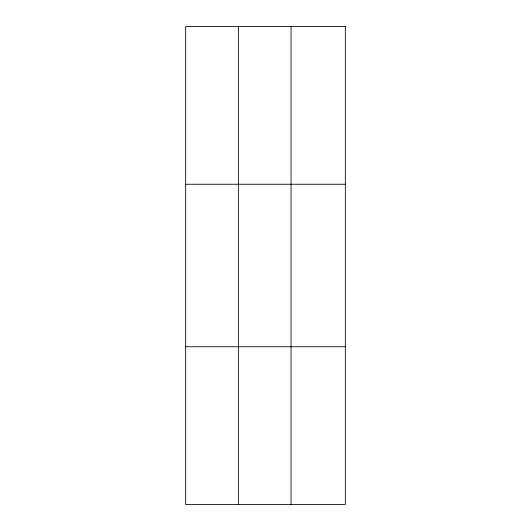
<?xml version="1.0" encoding="UTF-8"?>
<svg xmlns="http://www.w3.org/2000/svg" width="531" height="531" viewBox="0 0 531 531"><rect width="100%" height="100%" fill="white"/><g stroke="black" fill="none" stroke-linecap="round" stroke-linejoin="round"><path stroke-width="0.8" d="M238.359 504.45L238.359 26.55M291.048 504.45L291.048 26.55M185.671 184.257L345.329 184.257M185.671 346.743L345.329 346.743M345.329 26.55L345.329 504.45L185.671 504.45L185.671 26.55L345.329 26.55"/></g></svg>
